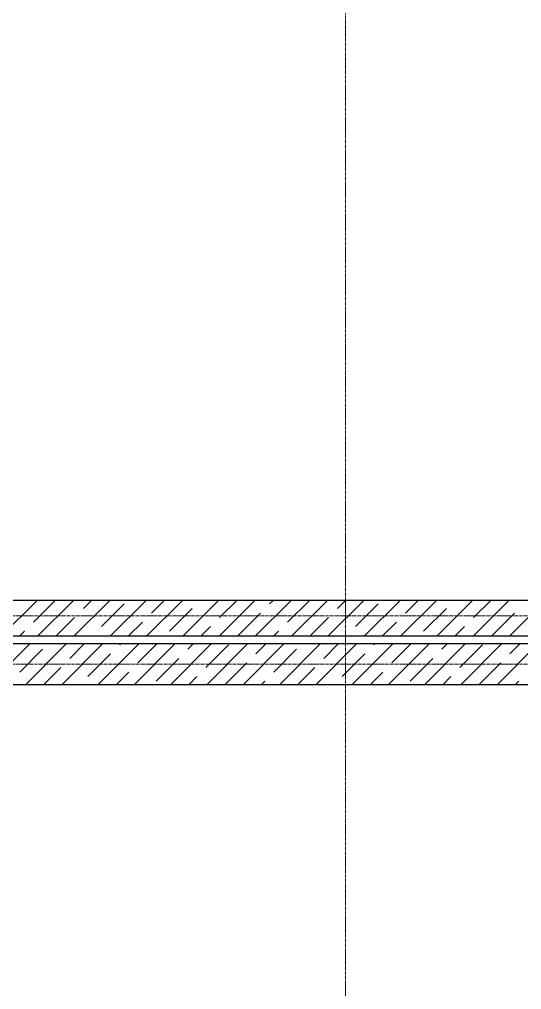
# Model space of a CAD drawing. Header units: millimetres. Extents: x -231292 to 573618, y -153144 to 564035.
# Drawn here: x 11085 to 14192, y 234953 to 240956 of the extents above; entities that cross this region are included whole.
import ezdxf

# ---------------------------------------------------------------- set-up
doc = ezdxf.new("R2010")
doc.units = ezdxf.units.MM
doc.linetypes.add('CENTER2', pattern=[28.575, 19.05, -3.175, 3.175, -3.175])
doc.layers.get('0').update_dxf_attribs({"color": 250})
for name, color, linetype, lineweight in [('АР_Стены ЖБ', 250, 'Continuous', 35), ('АР_Штриховка', 250, 'Continuous', 0), ('ДШ_КР', 130, 'Continuous', 35), ('РД_Оси_100', 250, 'Continuous', 0)]:
    doc.layers.add(name, color=color, linetype=linetype, lineweight=lineweight)

# ---------------------------------------------------------------- blocks, each defined once
blk = doc.blocks.new('оси_рен')
at = {"layer": 'РД_Оси_100', "color": 251, "linetype": 'CENTER2', "true_color": 0x636466}
blk.add_line((1199852.916, 135558.25), (1199852.916, 223268.25), dxfattribs=at)
for points in [[(1225207.916, 186613.25), (1190197.958, 186613.25), (1189697.958, 186763.25)], [(1225207.916, 186313.25), (1190197.958, 186313.25), (1189697.958, 186163.25)]]:
    blk.add_lwpolyline(points, dxfattribs=at)

msp = doc.modelspace()

# ---------------------------------------------------------------- linework, layer by layer
at = {"layer": 'АР_Стены ЖБ', "color": 18, "linetype": 'Continuous', "lineweight": 25, "true_color": 0x000000}
for p, q in [((21408.292, 237361.253), (8803.244, 237361.253)), ((8803.244, 237141.253), (21628.292, 237141.253)), ((21678.243, 237091.253), (8803.243, 237091.253)), ((8803.243, 236841.253), (21928.243, 236841.253))]:
    msp.add_line(p, q, dxfattribs=at)
at = {"layer": 'АР_Штриховка', "color": 18, "linetype": 'Continuous', "lineweight": 25, "true_color": 0x000000}
for p, q in [((10975.374, 237141.253), (11195.374, 237361.253)), ((11172.894, 237226.52), (11307.627, 237361.253)), ((11199.88, 237141.253), (11419.88, 237361.253)), ((11424.387, 237141.253), (11644.387, 237361.253)), ((11481.59, 237310.709), (11532.133, 237361.253)), ((11648.893, 237141.253), (11868.893, 237361.253)), ((11873.399, 237141.253), (12093.399, 237361.253)), ((11902.539, 237282.646), (11981.146, 237361.253)), ((12097.906, 237141.253), (12317.906, 237361.253)), ((12322.412, 237141.253), (12542.412, 237361.253)), ((12323.489, 237254.583), (12430.159, 237361.253)), ((12546.919, 237141.253), (12766.919, 237361.253)), ((12632.185, 237338.773), (12654.665, 237361.253)), ((12744.438, 237226.52), (12879.172, 237361.253)), ((12771.425, 237141.253), (12991.425, 237361.253)), ((12995.931, 237141.253), (13215.931, 237361.253)), ((13053.135, 237310.709), (13103.678, 237361.253)), ((13220.438, 237141.253), (13440.438, 237361.253)), ((13444.944, 237141.253), (13664.944, 237361.253)), ((13474.084, 237282.646), (13552.691, 237361.253)), ((13669.451, 237141.253), (13889.451, 237361.253)), ((13893.957, 237141.253), (14113.957, 237361.253)), ((13895.034, 237254.583), (14001.704, 237361.253)), ((14118.463, 237141.253), (14338.463, 237361.253)), ((11593.843, 237198.456), (11734.16, 237338.773)), ((12014.793, 237170.393), (12155.109, 237310.709)), ((13165.388, 237198.456), (13305.704, 237338.773)), ((13586.337, 237170.393), (13726.654, 237310.709)), ((11312.133, 237141.253), (11425.463, 237254.583)), ((11761.146, 237141.253), (11846.413, 237226.52)), ((12435.742, 237142.33), (12576.059, 237282.646)), ((12883.678, 237141.253), (12997.008, 237254.583)), ((13332.691, 237141.253), (13417.958, 237226.52)), ((14007.287, 237142.33), (14147.603, 237282.646)), ((11087.627, 237141.253), (11116.767, 237170.393)), ((12210.159, 237141.253), (12267.362, 237198.456)), ((12659.172, 237141.253), (12688.312, 237170.393)), ((13781.704, 237141.253), (13838.907, 237198.456)), ((11536.64, 237141.253), (11537.717, 237142.33)), ((13108.185, 237141.253), (13109.261, 237142.33)), ((10899.88, 236841.253), (11149.88, 237091.253)), ((11088.704, 236917.823), (11229.02, 237058.14)), ((11124.387, 236841.253), (11374.387, 237091.253)), ((11348.893, 236841.253), (11598.893, 237091.253)), ((11397.4, 237002.013), (11486.64, 237091.253)), ((11573.399, 236841.253), (11823.399, 237091.253)), ((11706.096, 237086.203), (11711.146, 237091.253)), ((11797.906, 236841.253), (12047.906, 237091.253)), ((11818.35, 236973.95), (11935.653, 237091.253)), ((12022.412, 236841.253), (12272.412, 237091.253)), ((12127.046, 237058.14), (12160.159, 237091.253)), ((12239.299, 236945.887), (12379.616, 237086.203)), ((12246.919, 236841.253), (12496.919, 237091.253)), ((12471.425, 236841.253), (12721.425, 237091.253)), ((12547.995, 237030.076), (12609.172, 237091.253)), ((12660.249, 236917.823), (12800.565, 237058.14)), ((12695.931, 236841.253), (12945.931, 237091.253)), ((12920.438, 236841.253), (13170.438, 237091.253)), ((12968.945, 237002.013), (13058.185, 237091.253)), ((13144.944, 236841.253), (13394.944, 237091.253)), ((13277.641, 237086.203), (13282.691, 237091.253)), ((13369.451, 236841.253), (13619.451, 237091.253)), ((13389.894, 236973.95), (13507.197, 237091.253)), ((13593.957, 236841.253), (13843.957, 237091.253)), ((13698.591, 237058.14), (13731.704, 237091.253)), ((13810.844, 236945.887), (13951.16, 237086.203)), ((13818.463, 236841.253), (14068.463, 237091.253)), ((14042.97, 236841.253), (14292.97, 237091.253)), ((14119.54, 237030.076), (14180.717, 237091.253)), ((11509.653, 236889.76), (11649.97, 237030.076)), ((11930.603, 236861.697), (12070.919, 237002.013)), ((13081.198, 236889.76), (13221.515, 237030.076)), ((13502.148, 236861.697), (13642.464, 237002.013)), ((11236.64, 236841.253), (11341.273, 236945.887)), ((12359.172, 236841.253), (12491.869, 236973.95)), ((12808.185, 236841.253), (12912.818, 236945.887)), ((13930.717, 236841.253), (14063.414, 236973.95)), ((11685.653, 236841.253), (11762.223, 236917.823)), ((12134.665, 236841.253), (12183.172, 236889.76)), ((13257.197, 236841.253), (13333.768, 236917.823)), ((13706.21, 236841.253), (13754.717, 236889.76)), ((12583.678, 236841.253), (12604.122, 236861.697)), ((14155.223, 236841.253), (14175.667, 236861.697))]:
    msp.add_line(p, q, dxfattribs=at)
at = {"layer": 'ДШ_КР', "color": 18, "lineweight": 25, "true_color": 0x000000}
for p, q in [((8903.243, 237141.253), (21628.292, 237141.253)), ((21678.243, 237091.253), (8903.243, 237091.253))]:
    msp.add_line(p, q, dxfattribs=at)

# ---------------------------------------------------------------- block references
at = {"rotation": 359.999868838025}
msp.add_blockref('оси_рен', (-1186750.035, 50655.808), dxfattribs=at)

doc.saveas('drawing.dxf')
